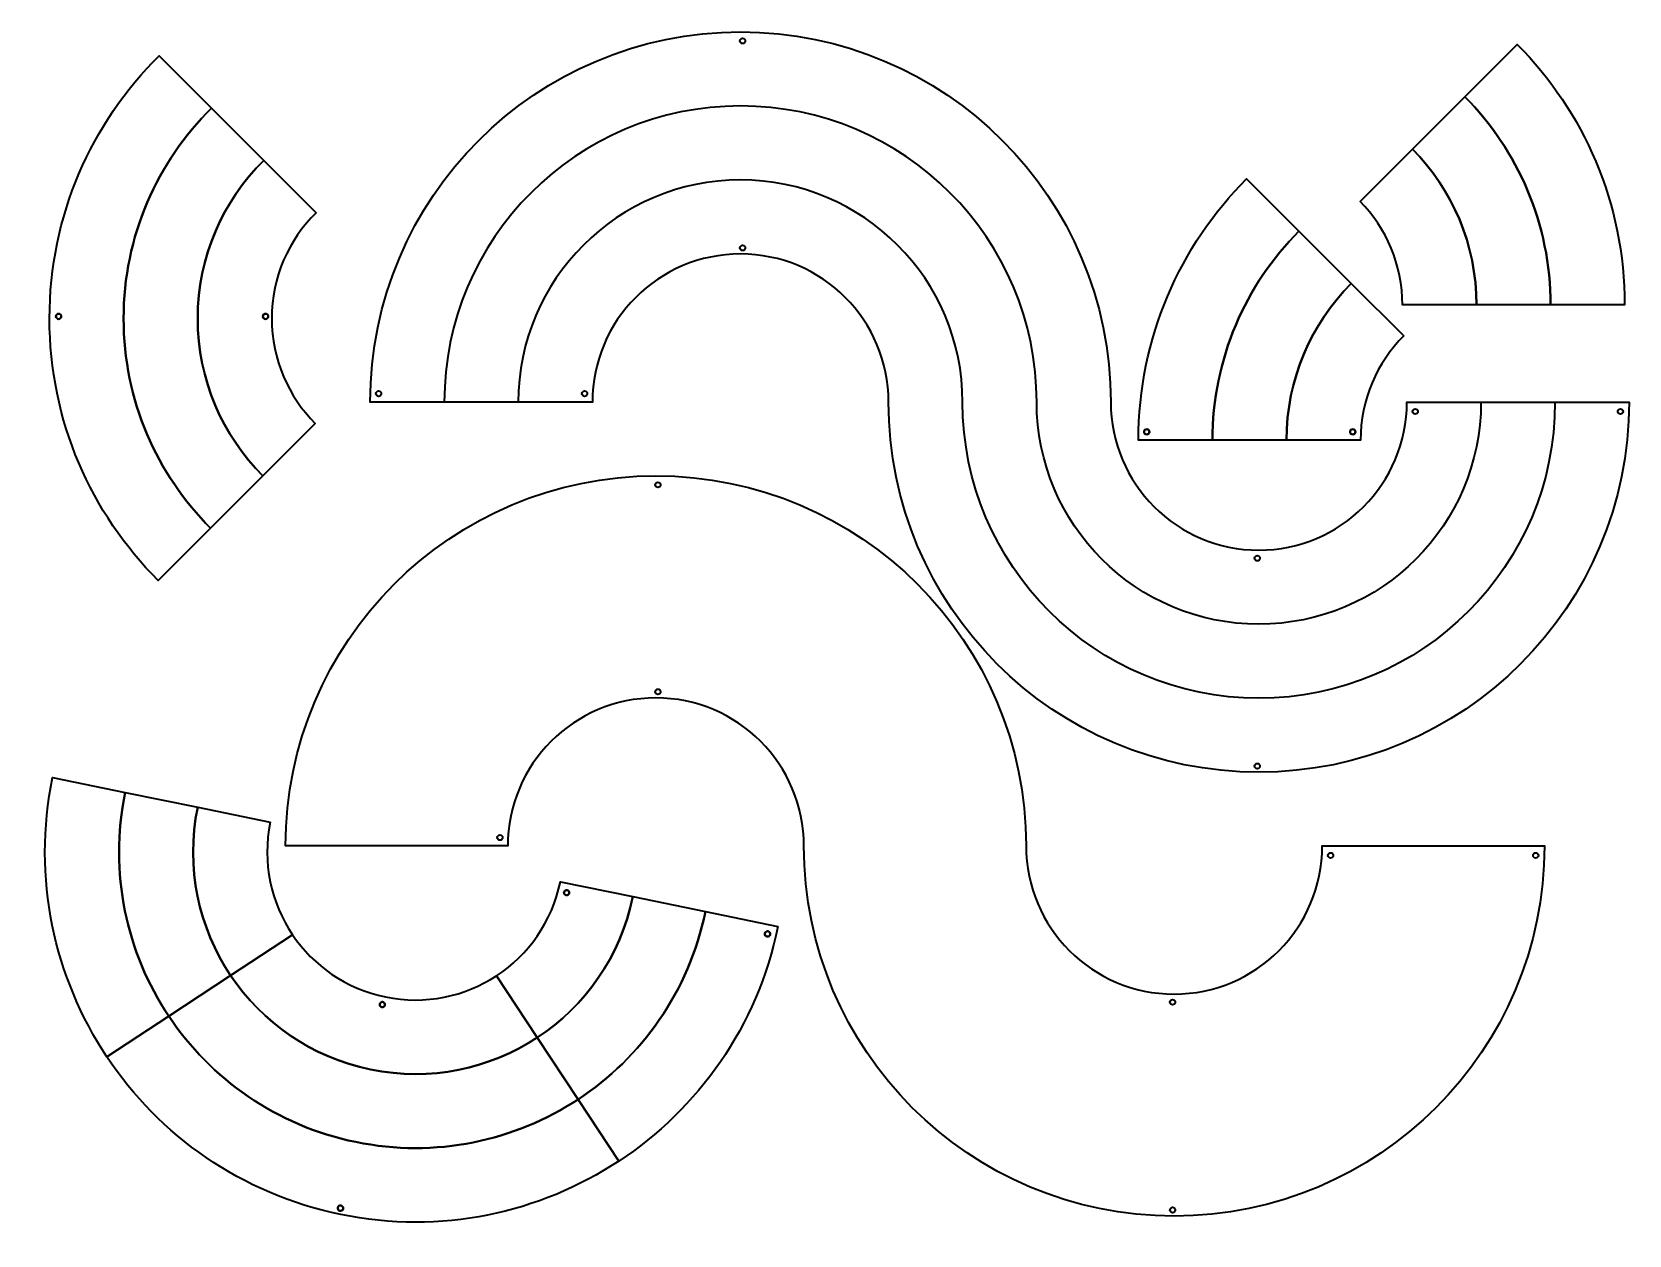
# Model space of a CAD drawing. Header units: inches. Extents: x 0.1 to 23.7, y -18 to -0.2.
import ezdxf

# ---------------------------------------------------------------- set-up
doc = ezdxf.new("R2010")
doc.units = ezdxf.units.IN
doc.header["$MEASUREMENT"] = 0
doc.layers.add('Layer 1', color=7, linetype='Continuous')

# ---------------------------------------------------------------- blocks, each defined once
blk = doc.blocks.new('block 2')
at = {"layer": 'Layer 1', "color": 179, "lineweight": 35, "true_color": 0x231f20}
for points, knots in [([(12.761, -5.678), (12.761, -8.697), (15.208, -11.144), (18.227, -11.144), (21.246, -11.144), (23.693, -8.697), (23.693, -5.678), (23.693, -5.678), (20.414, -5.678), (20.414, -5.678), (20.414, -6.885), (19.435, -7.864), (18.227, -7.864), (17.02, -7.864), (16.041, -6.885), (16.041, -5.678), (16.041, -2.659), (13.594, -0.212), (10.575, -0.212), (7.556, -0.212), (5.109, -2.659), (5.109, -5.678), (5.109, -5.678), (8.388, -5.678), (8.388, -5.678), (8.388, -4.47), (9.367, -3.491), (10.575, -3.491), (11.782, -3.491), (12.761, -4.47), (12.761, -5.678)], [0, 0, 0, 0, 1, 1, 1, 2, 2, 2, 3, 3, 3, 4, 4, 4, 5, 5, 5, 6, 6, 6, 7, 7, 7, 8, 8, 8, 9, 9, 9, 10, 10, 10, 10]), ([(21.507, -5.678), (21.507, -7.489), (20.039, -8.958), (18.227, -8.958), (16.416, -8.958), (14.948, -7.489), (14.948, -5.678), (14.948, -3.263), (12.99, -1.305), (10.575, -1.305), (8.16, -1.305), (6.202, -3.263), (6.202, -5.678)], [0, 0, 0, 0, 1, 1, 1, 2, 2, 2, 3, 3, 3, 4, 4, 4, 4]), ([(22.6, -5.678), (22.6, -8.093), (20.642, -10.051), (18.227, -10.051), (15.812, -10.051), (13.854, -8.093), (13.854, -5.678), (13.854, -3.867), (12.386, -2.398), (10.575, -2.398), (8.763, -2.398), (7.295, -3.867), (7.295, -5.678)], [0, 0, 0, 0, 1, 1, 1, 2, 2, 2, 3, 3, 3, 4, 4, 4, 4])]:
    blk.add_open_spline(points, degree=3, knots=knots, dxfattribs=at)
blk = doc.blocks.new('block 3')
at = {"layer": 'Layer 1', "color": 179, "lineweight": 35, "true_color": 0x231f20}
blk.add_open_spline([(11.511, -12.233), (11.511, -15.252), (13.958, -17.699), (16.977, -17.699), (19.996, -17.699), (22.443, -15.252), (22.443, -12.233), (22.443, -12.233), (19.164, -12.233), (19.164, -12.233), (19.164, -13.441), (18.185, -14.42), (16.977, -14.42), (15.77, -14.42), (14.791, -13.441), (14.791, -12.233), (14.791, -9.214), (12.344, -6.767), (9.325, -6.767), (6.306, -6.767), (3.859, -9.214), (3.859, -12.233), (3.859, -12.233), (7.138, -12.233), (7.138, -12.233), (7.138, -11.026), (8.117, -10.047), (9.325, -10.047), (10.532, -10.047), (11.511, -11.026), (11.511, -12.233)], degree=3, knots=[0, 0, 0, 0, 1, 1, 1, 2, 2, 2, 3, 3, 3, 4, 4, 4, 5, 5, 5, 6, 6, 6, 7, 7, 7, 8, 8, 8, 9, 9, 9, 10, 10, 10, 10], dxfattribs=at)
blk = doc.blocks.new('block 4')
at = {"layer": 'Layer 1', "color": 179, "lineweight": 35, "true_color": 0x231f20}
for points, knots in [([(1.49, -11.441), (1.49, -11.441), (1.49, -11.441), (1.49, -11.441), (1.49, -11.441), (0.42, -11.221), (0.42, -11.221), (0.114, -12.707), (0.444, -14.177), (1.222, -15.348), (1.222, -15.348), (2.135, -14.746), (2.135, -14.746), (1.51, -13.809), (1.246, -12.632), (1.49, -11.441)], [0, 0, 0, 0, 1, 1, 1, 2, 2, 2, 3, 3, 3, 4, 4, 4, 5, 5, 5, 5]), ([(2.561, -11.661), (2.561, -11.661), (1.49, -11.441), (1.49, -11.441), (1.246, -12.632), (1.51, -13.809), (2.135, -14.746), (2.135, -14.746), (3.048, -14.145), (3.048, -14.145), (2.577, -13.441), (2.377, -12.556), (2.561, -11.661)], [0, 0, 0, 0, 1, 1, 1, 2, 2, 2, 3, 3, 3, 4, 4, 4, 4]), ([(3.632, -11.881), (3.632, -11.881), (2.561, -11.661), (2.561, -11.661), (2.377, -12.556), (2.577, -13.441), (3.048, -14.145), (3.048, -14.145), (3.961, -13.543), (3.961, -13.543), (3.644, -13.073), (3.509, -12.48), (3.632, -11.881)], [0, 0, 0, 0, 1, 1, 1, 2, 2, 2, 3, 3, 3, 4, 4, 4, 4]), ([(6.973, -14.15), (6.973, -14.15), (7.574, -15.062), (7.574, -15.062), (8.277, -14.601), (8.804, -13.87), (8.986, -12.981), (8.986, -12.981), (7.916, -12.761), (7.916, -12.761), (7.794, -13.354), (7.442, -13.842), (6.973, -14.15)], [0, 0, 0, 0, 1, 1, 1, 2, 2, 2, 3, 3, 3, 4, 4, 4, 4]), ([(7.987, -12.889), (8.005, -12.878), (8.029, -12.883), (8.041, -12.901), (8.053, -12.919), (8.048, -12.943), (8.03, -12.955), (8.012, -12.967), (7.987, -12.962), (7.975, -12.944), (7.963, -12.926), (7.968, -12.901), (7.987, -12.889)], [0, 0, 0, 0, 1, 1, 1, 2, 2, 2, 3, 3, 3, 4, 4, 4, 4]), ([(8.03, -12.955), (8.048, -12.943), (8.053, -12.919), (8.041, -12.901), (8.029, -12.883), (8.005, -12.878), (7.987, -12.889), (7.968, -12.901), (7.963, -12.926), (7.975, -12.944), (7.987, -12.962), (8.012, -12.967), (8.03, -12.955)], [0, 0, 0, 0, 1, 1, 1, 2, 2, 2, 3, 3, 3, 4, 4, 4, 4]), ([(8.986, -12.981), (8.804, -13.87), (8.277, -14.601), (7.574, -15.062), (7.574, -15.062), (8.176, -15.975), (8.176, -15.975), (9.112, -15.359), (9.814, -14.386), (10.057, -13.201), (10.057, -13.201), (10.057, -13.201), (10.057, -13.201), (10.057, -13.201), (8.986, -12.981), (8.986, -12.981)], [0, 0, 0, 0, 1, 1, 1, 2, 2, 2, 3, 3, 3, 4, 4, 4, 5, 5, 5, 5]), ([(11.128, -13.421), (11.128, -13.421), (10.057, -13.201), (10.057, -13.201), (9.814, -14.386), (9.112, -15.359), (8.176, -15.975), (8.176, -15.975), (8.777, -16.888), (8.777, -16.888), (9.948, -16.118), (10.824, -14.902), (11.128, -13.421)], [0, 0, 0, 0, 1, 1, 1, 2, 2, 2, 3, 3, 3, 4, 4, 4, 4]), ([(5.334, -14.463), (4.75, -14.343), (4.269, -14.001), (3.961, -13.543), (3.961, -13.543), (3.048, -14.145), (3.048, -14.145), (3.511, -14.836), (4.235, -15.353), (5.114, -15.534), (5.999, -15.715), (6.874, -15.522), (7.574, -15.062), (7.574, -15.062), (6.973, -14.15), (6.973, -14.15), (6.506, -14.455), (5.923, -14.584), (5.334, -14.463)], [0, 0, 0, 0, 1, 1, 1, 2, 2, 2, 3, 3, 3, 4, 4, 4, 5, 5, 5, 6, 6, 6, 6]), ([(10.952, -13.499), (10.971, -13.487), (10.995, -13.492), (11.007, -13.51), (11.019, -13.528), (11.014, -13.553), (10.996, -13.565), (10.978, -13.577), (10.953, -13.572), (10.941, -13.553), (10.929, -13.535), (10.934, -13.511), (10.952, -13.499)], [0, 0, 0, 0, 1, 1, 1, 2, 2, 2, 3, 3, 3, 4, 4, 4, 4]), ([(10.996, -13.565), (11.014, -13.553), (11.019, -13.528), (11.007, -13.51), (10.995, -13.492), (10.971, -13.487), (10.952, -13.499), (10.934, -13.511), (10.929, -13.535), (10.941, -13.553), (10.953, -13.572), (10.978, -13.577), (10.996, -13.565)], [0, 0, 0, 0, 1, 1, 1, 2, 2, 2, 3, 3, 3, 4, 4, 4, 4]), ([(5.114, -15.534), (4.235, -15.353), (3.511, -14.836), (3.048, -14.145), (3.048, -14.145), (2.135, -14.746), (2.135, -14.746), (2.752, -15.671), (3.719, -16.363), (4.894, -16.604), (6.075, -16.847), (7.242, -16.589), (8.176, -15.975), (8.176, -15.975), (7.574, -15.062), (7.574, -15.062), (6.874, -15.522), (5.999, -15.715), (5.114, -15.534)], [0, 0, 0, 0, 1, 1, 1, 2, 2, 2, 3, 3, 3, 4, 4, 4, 5, 5, 5, 6, 6, 6, 6]), ([(5.254, -14.597), (5.242, -14.579), (5.247, -14.554), (5.265, -14.542), (5.283, -14.53), (5.307, -14.535), (5.319, -14.553), (5.331, -14.572), (5.326, -14.596), (5.308, -14.608), (5.29, -14.62), (5.266, -14.615), (5.254, -14.597)], [0, 0, 0, 0, 1, 1, 1, 2, 2, 2, 3, 3, 3, 4, 4, 4, 4]), ([(5.319, -14.553), (5.307, -14.535), (5.283, -14.53), (5.265, -14.542), (5.247, -14.554), (5.242, -14.579), (5.254, -14.597), (5.266, -14.615), (5.29, -14.62), (5.308, -14.608), (5.326, -14.596), (5.331, -14.572), (5.319, -14.553)], [0, 0, 0, 0, 1, 1, 1, 2, 2, 2, 3, 3, 3, 4, 4, 4, 4]), ([(4.894, -16.604), (3.719, -16.363), (2.752, -15.671), (2.135, -14.746), (2.135, -14.746), (1.222, -15.348), (1.222, -15.348), (1.993, -16.507), (3.203, -17.373), (4.674, -17.675), (6.15, -17.979), (7.61, -17.656), (8.777, -16.888), (8.777, -16.888), (8.176, -15.975), (8.176, -15.975), (7.242, -16.589), (6.075, -16.847), (4.894, -16.604)], [0, 0, 0, 0, 1, 1, 1, 2, 2, 2, 3, 3, 3, 4, 4, 4, 5, 5, 5, 6, 6, 6, 6]), ([(4.636, -17.603), (4.624, -17.585), (4.629, -17.561), (4.647, -17.549), (4.665, -17.537), (4.69, -17.542), (4.702, -17.56), (4.714, -17.578), (4.709, -17.603), (4.691, -17.615), (4.672, -17.627), (4.648, -17.622), (4.636, -17.603)], [0, 0, 0, 0, 1, 1, 1, 2, 2, 2, 3, 3, 3, 4, 4, 4, 4]), ([(4.702, -17.56), (4.69, -17.542), (4.665, -17.537), (4.647, -17.549), (4.629, -17.561), (4.624, -17.585), (4.636, -17.603), (4.648, -17.622), (4.672, -17.627), (4.691, -17.615), (4.709, -17.603), (4.714, -17.578), (4.702, -17.56)], [0, 0, 0, 0, 1, 1, 1, 2, 2, 2, 3, 3, 3, 4, 4, 4, 4])]:
    blk.add_open_spline(points, degree=3, knots=knots, dxfattribs=at)

msp = doc.modelspace()

# ---------------------------------------------------------------- linework, layer by layer
at = {"layer": 'Layer 1', "color": 179, "lineweight": 35, "true_color": 0x231f20}
for points, knots in [([(10.579, -0.317), (10.563, -0.333), (10.563, -0.357), (10.579, -0.373), (10.594, -0.388), (10.619, -0.388), (10.634, -0.373), (10.65, -0.357), (10.65, -0.333), (10.634, -0.317), (10.619, -0.302), (10.594, -0.302), (10.579, -0.317)], [0, 0, 0, 0, 1, 1, 1, 2, 2, 2, 3, 3, 3, 4, 4, 4, 4]), ([(22.535, -4.244), (22.535, -4.244), (22.535, -4.244), (22.535, -4.244), (22.535, -4.244), (23.628, -4.244), (23.628, -4.244), (23.628, -2.743), (23.022, -1.383), (22.043, -0.395), (22.043, -0.395), (21.269, -1.168), (21.269, -1.168), (22.051, -1.958), (22.535, -3.045), (22.535, -4.244)], [0, 0, 0, 0, 1, 1, 1, 2, 2, 2, 3, 3, 3, 4, 4, 4, 5, 5, 5, 5]), ([(1.467, -4.444), (1.467, -3.229), (1.964, -2.129), (2.764, -1.336), (2.764, -1.336), (1.991, -0.563), (1.991, -0.563), (0.993, -1.554), (0.374, -2.927), (0.374, -4.444), (0.374, -5.956), (0.988, -7.324), (1.979, -8.313), (1.979, -8.313), (2.752, -7.54), (2.752, -7.54), (1.959, -6.748), (1.467, -5.654), (1.467, -4.444)], [0, 0, 0, 0, 1, 1, 1, 2, 2, 2, 3, 3, 3, 4, 4, 4, 5, 5, 5, 6, 6, 6, 6]), ([(21.441, -4.244), (21.441, -4.244), (22.535, -4.244), (22.535, -4.244), (22.535, -3.045), (22.051, -1.958), (21.269, -1.168), (21.269, -1.168), (20.496, -1.941), (20.496, -1.941), (21.081, -2.534), (21.441, -3.347), (21.441, -4.244)], [0, 0, 0, 0, 1, 1, 1, 2, 2, 2, 3, 3, 3, 4, 4, 4, 4]), ([(2.561, -4.444), (2.561, -3.53), (2.934, -2.704), (3.537, -2.109), (3.537, -2.109), (2.764, -1.336), (2.764, -1.336), (1.964, -2.129), (1.467, -3.229), (1.467, -4.444), (1.467, -5.654), (1.959, -6.748), (2.752, -7.54), (2.752, -7.54), (3.525, -6.767), (3.525, -6.767), (2.929, -6.173), (2.561, -5.352), (2.561, -4.444)], [0, 0, 0, 0, 1, 1, 1, 2, 2, 2, 3, 3, 3, 4, 4, 4, 5, 5, 5, 6, 6, 6, 6]), ([(3.654, -4.444), (3.654, -3.832), (3.905, -3.279), (4.31, -2.882), (4.31, -2.882), (3.537, -2.109), (3.537, -2.109), (2.934, -2.704), (2.561, -3.53), (2.561, -4.444), (2.561, -5.352), (2.929, -6.173), (3.525, -6.767), (3.525, -6.767), (4.298, -5.994), (4.298, -5.994), (3.9, -5.598), (3.654, -5.05), (3.654, -4.444)], [0, 0, 0, 0, 1, 1, 1, 2, 2, 2, 3, 3, 3, 4, 4, 4, 5, 5, 5, 6, 6, 6, 6]), ([(19.723, -2.714), (20.11, -3.109), (20.348, -3.649), (20.348, -4.244), (20.348, -4.244), (21.441, -4.244), (21.441, -4.244), (21.441, -3.347), (21.081, -2.534), (20.496, -1.941), (20.496, -1.941), (19.723, -2.714), (19.723, -2.714)], [0, 0, 0, 0, 1, 1, 1, 2, 2, 2, 3, 3, 3, 4, 4, 4, 4]), ([(18.82, -3.154), (18.82, -3.154), (18.047, -2.38), (18.047, -2.38), (17.06, -3.369), (16.45, -4.734), (16.45, -6.242), (16.45, -6.242), (17.543, -6.242), (17.543, -6.242), (17.543, -5.036), (18.031, -3.945), (18.82, -3.154)], [0, 0, 0, 0, 1, 1, 1, 2, 2, 2, 3, 3, 3, 4, 4, 4, 4]), ([(19.593, -3.927), (19.593, -3.927), (18.82, -3.154), (18.82, -3.154), (18.031, -3.945), (17.543, -5.036), (17.543, -6.242), (17.543, -6.242), (17.543, -6.242), (17.543, -6.242), (17.543, -6.242), (18.636, -6.242), (18.636, -6.242), (18.636, -5.338), (19.002, -4.52), (19.593, -3.927)], [0, 0, 0, 0, 1, 1, 1, 2, 2, 2, 3, 3, 3, 4, 4, 4, 5, 5, 5, 5]), ([(10.579, -3.373), (10.563, -3.388), (10.563, -3.413), (10.579, -3.428), (10.594, -3.444), (10.619, -3.444), (10.634, -3.428), (10.65, -3.413), (10.65, -3.388), (10.634, -3.373), (10.619, -3.357), (10.594, -3.357), (10.579, -3.373)], [0, 0, 0, 0, 1, 1, 1, 2, 2, 2, 3, 3, 3, 4, 4, 4, 4]), ([(20.366, -4.7), (20.366, -4.7), (19.593, -3.927), (19.593, -3.927), (19.002, -4.52), (18.636, -5.338), (18.636, -6.242), (18.636, -6.242), (19.729, -6.242), (19.729, -6.242), (19.729, -5.64), (19.972, -5.095), (20.366, -4.7)], [0, 0, 0, 0, 1, 1, 1, 2, 2, 2, 3, 3, 3, 4, 4, 4, 4]), ([(0.48, -4.44), (0.464, -4.425), (0.464, -4.4), (0.48, -4.385), (0.495, -4.369), (0.52, -4.369), (0.535, -4.385), (0.551, -4.4), (0.551, -4.425), (0.535, -4.44), (0.52, -4.456), (0.495, -4.456), (0.48, -4.44)], [0, 0, 0, 0, 1, 1, 1, 2, 2, 2, 3, 3, 3, 4, 4, 4, 4]), ([(0.535, -4.385), (0.52, -4.369), (0.495, -4.369), (0.48, -4.385), (0.464, -4.4), (0.464, -4.425), (0.48, -4.44), (0.495, -4.456), (0.52, -4.456), (0.535, -4.44), (0.551, -4.425), (0.551, -4.4), (0.535, -4.385)], [0, 0, 0, 0, 1, 1, 1, 2, 2, 2, 3, 3, 3, 4, 4, 4, 4]), ([(3.535, -4.44), (3.52, -4.425), (3.52, -4.4), (3.535, -4.385), (3.551, -4.369), (3.575, -4.369), (3.591, -4.385), (3.606, -4.4), (3.606, -4.425), (3.591, -4.44), (3.575, -4.456), (3.551, -4.456), (3.535, -4.44)], [0, 0, 0, 0, 1, 1, 1, 2, 2, 2, 3, 3, 3, 4, 4, 4, 4]), ([(3.591, -4.385), (3.575, -4.369), (3.551, -4.369), (3.535, -4.385), (3.52, -4.4), (3.52, -4.425), (3.535, -4.44), (3.551, -4.456), (3.575, -4.456), (3.591, -4.44), (3.606, -4.425), (3.606, -4.4), (3.591, -4.385)], [0, 0, 0, 0, 1, 1, 1, 2, 2, 2, 3, 3, 3, 4, 4, 4, 4]), ([(5.204, -5.525), (5.188, -5.541), (5.188, -5.566), (5.204, -5.581), (5.219, -5.597), (5.244, -5.597), (5.259, -5.581), (5.275, -5.566), (5.275, -5.541), (5.259, -5.525), (5.244, -5.51), (5.219, -5.51), (5.204, -5.525)], [0, 0, 0, 0, 1, 1, 1, 2, 2, 2, 3, 3, 3, 4, 4, 4, 4]), ([(8.245, -5.525), (8.23, -5.541), (8.23, -5.566), (8.245, -5.581), (8.261, -5.597), (8.286, -5.597), (8.301, -5.581), (8.316, -5.566), (8.316, -5.541), (8.301, -5.525), (8.286, -5.51), (8.261, -5.51), (8.245, -5.525)], [0, 0, 0, 0, 1, 1, 1, 2, 2, 2, 3, 3, 3, 4, 4, 4, 4]), ([(20.509, -5.789), (20.494, -5.805), (20.494, -5.83), (20.509, -5.845), (20.525, -5.86), (20.549, -5.86), (20.565, -5.845), (20.58, -5.83), (20.58, -5.805), (20.565, -5.789), (20.549, -5.774), (20.525, -5.774), (20.509, -5.789)], [0, 0, 0, 0, 1, 1, 1, 2, 2, 2, 3, 3, 3, 4, 4, 4, 4]), ([(23.537, -5.789), (23.522, -5.805), (23.522, -5.83), (23.537, -5.845), (23.552, -5.86), (23.577, -5.86), (23.593, -5.845), (23.608, -5.83), (23.608, -5.805), (23.593, -5.789), (23.577, -5.774), (23.552, -5.774), (23.537, -5.789)], [0, 0, 0, 0, 1, 1, 1, 2, 2, 2, 3, 3, 3, 4, 4, 4, 4]), ([(16.6, -6.145), (16.585, -6.16), (16.56, -6.16), (16.545, -6.145), (16.529, -6.13), (16.529, -6.105), (16.545, -6.089), (16.56, -6.074), (16.585, -6.074), (16.6, -6.089), (16.616, -6.105), (16.616, -6.13), (16.6, -6.145)], [0, 0, 0, 0, 1, 1, 1, 2, 2, 2, 3, 3, 3, 4, 4, 4, 4]), ([(16.545, -6.089), (16.529, -6.105), (16.529, -6.13), (16.545, -6.145), (16.56, -6.16), (16.585, -6.16), (16.6, -6.145), (16.616, -6.13), (16.616, -6.105), (16.6, -6.089), (16.585, -6.074), (16.56, -6.074), (16.545, -6.089)], [0, 0, 0, 0, 1, 1, 1, 2, 2, 2, 3, 3, 3, 4, 4, 4, 4]), ([(19.642, -6.145), (19.627, -6.16), (19.602, -6.16), (19.586, -6.145), (19.571, -6.13), (19.571, -6.105), (19.586, -6.089), (19.602, -6.074), (19.627, -6.074), (19.642, -6.089), (19.657, -6.105), (19.657, -6.13), (19.642, -6.145)], [0, 0, 0, 0, 1, 1, 1, 2, 2, 2, 3, 3, 3, 4, 4, 4, 4]), ([(19.586, -6.089), (19.571, -6.105), (19.571, -6.13), (19.586, -6.145), (19.602, -6.16), (19.627, -6.16), (19.642, -6.145), (19.657, -6.13), (19.657, -6.105), (19.642, -6.089), (19.627, -6.074), (19.602, -6.074), (19.586, -6.089)], [0, 0, 0, 0, 1, 1, 1, 2, 2, 2, 3, 3, 3, 4, 4, 4, 4]), ([(9.329, -6.872), (9.313, -6.888), (9.313, -6.913), (9.329, -6.928), (9.344, -6.943), (9.369, -6.943), (9.384, -6.928), (9.4, -6.913), (9.4, -6.888), (9.384, -6.872), (9.369, -6.857), (9.344, -6.857), (9.329, -6.872)], [0, 0, 0, 0, 1, 1, 1, 2, 2, 2, 3, 3, 3, 4, 4, 4, 4]), ([(18.176, -7.956), (18.16, -7.971), (18.16, -7.996), (18.176, -8.012), (18.191, -8.027), (18.216, -8.027), (18.231, -8.012), (18.247, -7.996), (18.247, -7.971), (18.231, -7.956), (18.216, -7.941), (18.191, -7.941), (18.176, -7.956)], [0, 0, 0, 0, 1, 1, 1, 2, 2, 2, 3, 3, 3, 4, 4, 4, 4]), ([(9.329, -9.928), (9.313, -9.943), (9.313, -9.968), (9.329, -9.984), (9.344, -9.999), (9.369, -9.999), (9.384, -9.984), (9.4, -9.968), (9.4, -9.943), (9.384, -9.928), (9.369, -9.913), (9.344, -9.913), (9.329, -9.928)], [0, 0, 0, 0, 1, 1, 1, 2, 2, 2, 3, 3, 3, 4, 4, 4, 4]), ([(18.176, -11.025), (18.16, -11.041), (18.16, -11.066), (18.176, -11.081), (18.191, -11.097), (18.216, -11.097), (18.231, -11.081), (18.247, -11.066), (18.247, -11.041), (18.231, -11.025), (18.216, -11.01), (18.191, -11.01), (18.176, -11.025)], [0, 0, 0, 0, 1, 1, 1, 2, 2, 2, 3, 3, 3, 4, 4, 4, 4]), ([(6.995, -12.081), (6.98, -12.096), (6.98, -12.121), (6.995, -12.136), (7.011, -12.152), (7.036, -12.152), (7.051, -12.136), (7.066, -12.121), (7.066, -12.096), (7.051, -12.081), (7.036, -12.065), (7.011, -12.065), (6.995, -12.081)], [0, 0, 0, 0, 1, 1, 1, 2, 2, 2, 3, 3, 3, 4, 4, 4, 4]), ([(19.259, -12.345), (19.244, -12.36), (19.244, -12.385), (19.259, -12.4), (19.275, -12.416), (19.299, -12.416), (19.315, -12.4), (19.33, -12.385), (19.33, -12.36), (19.315, -12.345), (19.299, -12.329), (19.275, -12.329), (19.259, -12.345)], [0, 0, 0, 0, 1, 1, 1, 2, 2, 2, 3, 3, 3, 4, 4, 4, 4]), ([(22.287, -12.345), (22.272, -12.36), (22.272, -12.385), (22.287, -12.4), (22.302, -12.416), (22.327, -12.416), (22.343, -12.4), (22.358, -12.385), (22.358, -12.36), (22.343, -12.345), (22.327, -12.329), (22.302, -12.329), (22.287, -12.345)], [0, 0, 0, 0, 1, 1, 1, 2, 2, 2, 3, 3, 3, 4, 4, 4, 4]), ([(16.926, -14.511), (16.91, -14.527), (16.91, -14.552), (16.926, -14.567), (16.941, -14.582), (16.966, -14.582), (16.981, -14.567), (16.997, -14.552), (16.997, -14.527), (16.981, -14.511), (16.966, -14.496), (16.941, -14.496), (16.926, -14.511)], [0, 0, 0, 0, 1, 1, 1, 2, 2, 2, 3, 3, 3, 4, 4, 4, 4]), ([(16.926, -17.581), (16.91, -17.596), (16.91, -17.621), (16.926, -17.636), (16.941, -17.652), (16.966, -17.652), (16.981, -17.636), (16.997, -17.621), (16.997, -17.596), (16.981, -17.581), (16.966, -17.565), (16.941, -17.565), (16.926, -17.581)], [0, 0, 0, 0, 1, 1, 1, 2, 2, 2, 3, 3, 3, 4, 4, 4, 4])]:
    msp.add_open_spline(points, degree=3, knots=knots, dxfattribs=at)

# ---------------------------------------------------------------- block references
at = {"layer": 'Layer 1'}
for name in ['block 2', 'block 3', 'block 4']:
    msp.add_blockref(name, (0, 0), dxfattribs=at)

doc.saveas('drawing.dxf')
